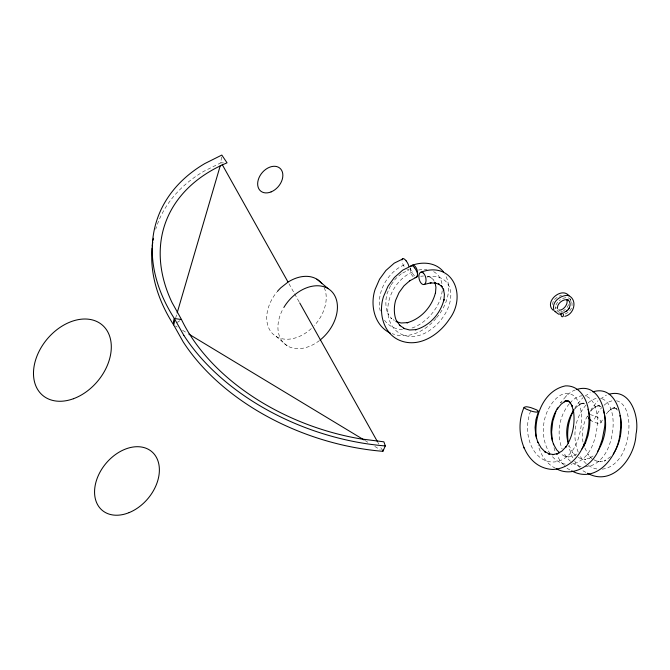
<?xml version="1.0" encoding="UTF-8"?>
<svg xmlns="http://www.w3.org/2000/svg" width="670" height="670" viewBox="0 0 670 670"><rect width="100%" height="100%" fill="white"/><g stroke="black" fill="none" stroke-linecap="round" stroke-linejoin="round"><path stroke-width="0.5" stroke-dasharray="3.35 2.51" d="M221.535 157.014L220.723 162.877L223.428 162.86M552.331 304.59L553.311 301.148M175.691 317.898L176.57 314.892M568.671 304.548L566.619 308.3L563.219 311.039M557.515 309.925L557.013 310.813M390.568 285.596L387.218 293.167C385.468 298.971 385.016 307.924 388.29 314.439L387.922 313.585L391.674 318.769L390.911 318.108L394.303 320.453M574.709 408.507L576.569 405.132L582.858 397.72M587.414 416.204C582.707 423.901 581.635 433.339 582.967 442.141M590.597 410.869L592.523 407.377L597.933 400.819M600.756 422.921L603.109 418.658M569.709 310.897C573.403 306.969 572.9 299.465 567.473 297.363L563.093 298.292L559.132 300.562M557.574 302.078L555.664 305.47L555.664 308.786M391.18 284.75L395.467 278.879L401.556 273.511L401.179 273.837L408.424 269.993M436.011 318.443C425.752 330.812 408.273 340.075 392.226 333.66M436.614 317.672C446.312 306.366 453.23 288.309 444.913 274.399M561.2 402.151L560.581 402.904C564.701 397.762 569.131 391.799 575.723 389.806M565.899 396.456L566.711 395.467M574.483 409.487L577.465 405.869L576.644 406.858L580.932 403.683L579.625 404.404L583.779 403.139L582.188 403.407M590.655 411.38L593.017 408.524L592.096 409.429L596.333 406.28L594.96 406.891L599.089 405.635L597.472 405.786L601.283 406.372L598.293 405.166L601.668 407.586L600.68 406.405M606.275 413.976L608.603 411.154L607.573 411.95L611.785 408.826L610.337 409.311L614.449 408.055L612.807 408.064L616.626 408.658L613.712 407.209L617.12 409.655L616.224 408.399L618.444 411.824M610.646 456.722L604.223 461.069L605.362 460.6L599.968 461.714L601.275 461.731L595.923 460.943L597.112 461.454L593.746 459.662M554.492 299.482L557.926 296.684L561.468 295.261M585.103 396.062L590.22 392.679M600.471 398.91L606.434 395.082M568.135 312.438L564.299 314.439M576.719 454.009L573.327 455.994L567.884 457.124L569.182 456.865L563.83 456.077L565.095 456.329L560.103 453.665M593.034 455.985L588.771 458.481L589.952 458.113L584.583 459.226L585.881 459.369L580.521 458.573L578.043 457.25M221.142 162.668L203.814 171.311A201 135.106 19.3 0 0 155.725 229.207M561.209 311.852L562.549 311.307M556.251 307.756L555.84 307.865A1.901 1.373 -61.6 0 0 555.438 308.099M420.693 276.249L423.532 276.023M560.522 311.969L559.132 312.22L556.393 310.21M590.136 414.621L594.985 415.903A7.269 2.948 28.9 0 1 599.533 419.043L601.116 422.209A7.697 3.124 28.9 0 1 598.804 423.532L593.955 422.251A7.269 2.948 28.9 0 1 590.706 420.257M580.58 403.156L585.052 403.851M427.125 276.174L430.936 277.455L429.889 276.802L433.574 279.8L432.812 278.821L434.269 281.366M584.382 403.75L582.925 403.005L586.284 405.417M585.84 472.333L583.319 470.993L580.446 468.07M569.936 469.913L567.205 468.439L564.349 465.524M555.489 468.255C546.494 463.933 540.564 454.57 538.111 445.115M175.431 325.989L177.215 327.069M182.583 330.31L187.056 333.015M364.983 440.517L369.446 443.213M374.815 446.455L380.175 449.696M276.04 336.39L287.237 345.804M555.564 307.12L555.07 306.751M592.071 458.766L587.766 454.386L588.436 455.131L584.458 447.15M575.865 455.768L572.255 452.099L572.817 452.92L568.88 445.131M579.734 467.342L576.192 463.673L574.751 461.128M563.638 464.796L560.782 461.89L557.365 456.002M572.833 457.736L571.393 455.19L568.73 446.228M288.988 283.77L294.097 292.882M294.607 293.787L299.197 301.986M377.763 442.208L378.776 444.034M380.82 447.677L381.841 449.495M553.99 447.686L555.455 452.635M570.497 298.786L570.991 301.835M587.825 415.944L587.917 416.874M586.786 396.556A35.56 18.961 -77.3 0 1 592.221 445.977A35.552 26.272 -86.3 0 1 571.158 464.26M569.24 403.817A35.56 18.961 -77.3 0 0 562.884 414.253A35.552 26.272 -86.3 0 0 562.071 448.883M569.843 403.106A35.56 18.961 -77.3 0 1 581.945 395.803M565.279 464.143A35.552 26.272 -86.3 0 1 550.723 454.578M550.137 453.774A35.552 26.272 -86.3 0 1 547.089 411.841A35.56 18.961 -77.3 0 1 575.203 397.168A35.56 18.961 -77.3 0 1 576.426 443.565A35.552 26.272 -86.3 0 1 540.64 457.895A35.552 26.272 -86.3 0 1 530.908 410.341M616.5 400.794A35.56 18.961 -77.3 0 1 623.804 450.801A35.552 26.272 -86.3 0 1 601.769 469.184M594.466 419.077A35.56 18.961 -77.3 0 1 601.434 407.93M603.98 405.317A35.56 18.961 -77.3 0 1 613.536 400.627M596.87 468.967A35.552 26.272 -86.3 0 1 587.691 464.88M586.25 463.707A35.552 26.272 -86.3 0 1 579.583 455.056M578.227 452.175A35.552 26.272 -86.3 0 1 578.679 416.665A35.56 18.961 -77.3 0 1 586.861 404.186M584.994 466.831A35.552 26.272 -86.3 0 0 608.008 448.389A35.56 18.961 -77.3 0 0 600.705 398.382M581.074 466.555A35.552 26.272 -86.3 0 1 571.895 462.468M570.455 461.295A35.552 26.272 -86.3 0 1 563.788 452.644M588.185 402.913A35.56 18.961 -77.3 0 1 596.903 398.315M426.991 277.062A35.242 23.417 -47.3 0 1 450.801 295.964A35.242 23.417 -47.3 0 1 425.157 333.082A35.468 27.897 -58.4 0 1 388.29 315.955A35.468 27.897 -58.4 0 1 414.06 271.316M414.454 275.839A6.357 2.353 62.1 0 1 410.45 267.824M433.616 271.651A35.242 23.417 -47.3 0 1 442.309 286.802M442.2 290.814A35.242 23.417 -47.3 0 1 416.681 326.089A35.468 27.897 -58.4 0 1 411.288 328.25M418.516 270.069A35.242 23.417 -47.3 0 1 426.949 269.591M409.169 268.854A6.357 2.353 62.1 0 1 406.899 269.591M404.119 266.493A6.357 2.353 62.1 0 1 401.966 260.831M402.494 329.498A35.468 27.897 -58.4 0 1 383.341 318.501M380.259 311.014A35.468 27.897 -58.4 0 1 405.584 264.323M413.164 276.735A6.357 3.358 76.3 0 1 410.81 266.928M324.272 287.731A35.25 25.133 -49.9 0 1 314.205 325.679M311.332 328.551A35.25 25.133 -49.9 0 1 272.347 333.417A35.25 25.133 -49.9 0 1 276.727 292.246M319.423 340.578A35.25 25.133 -49.9 0 1 284.591 343.844A35.25 25.133 -49.9 0 1 283.326 308.376M179.945 320.645L177.583 322.253L179.937 320.637"/><path stroke-width="1" d="M183.882 335.461L174.326 318.476L173.656 324.925L183.161 341.842A201 134.72 19.1 0 0 382.863 451.32L385.317 445.944L383.893 441.823L360.46 438.858A193.798 129.888 19.1 0 1 181.511 319.573L174.326 318.476A202.809 136.32 19.3 0 1 204.844 163.547L221.812 155.063L227.046 162.835A193.798 130.265 19.3 0 0 172.014 302.488L181.52 319.573M174.326 318.476L173.639 324.908A201 135.106 19.3 0 1 152.073 248.042M382.863 451.32L383.064 449.419M557.432 307.421C557.599 302.631 564.71 298.225 568.168 300.059L567.884 299.867C571.46 302.011 570.606 308.602 566.259 311.399M177.156 312.89L220.263 165.674M569.668 402.159L572.364 406.322L571.644 405.149L573.486 410.961L573.336 409.889C575.379 422.603 572.992 436.212 565.916 447.057L566.418 446.337L561.921 451.069L556.711 454.118L557.834 453.531L552.407 454.662L553.73 454.553L548.361 453.757L549.601 454.151L544.568 451.471L545.455 452.258L541.042 447.761L537.683 441.823L537.893 442.527L535.615 434.855L535.74 435.266L535.07 427.427L535.933 419.529L538.479 411.514A7.269 1.549 17.6 0 0 536.193 409.672L531.042 407.695A7.697 1.641 17.6 0 0 526.034 406.74L524.107 407.36C513.396 430.433 523.932 468.405 553.085 469.469C578.378 468.029 589.684 439.219 588.972 417.226C589.173 403.432 581.753 385.149 565.43 385.878C543.102 390.56 533.337 417.846 536.486 438.281M555.966 411.263L552.792 421.296L551.603 432.041L552.348 440.793M538.479 411.514L536.553 412.125A7.697 1.641 17.6 0 1 531.544 411.171L526.394 409.194A7.269 1.549 17.6 0 1 524.107 407.36M557.817 407.921C550.648 418.624 548.956 432.678 553.705 444.687L553.386 444.034L556.703 449.897L559.609 452.861M572.842 411.874C568.344 421.237 566.719 432.008 568.185 442.3M582.054 448.883L585.588 442.694L585.396 443.197L588.009 435.575L589.6 427.418C589.994 422.519 590.304 414.856 587.95 409.228M597.648 451.421C605.194 439.478 608.017 423.842 603.293 410.341M613.268 454.034C620.244 443.339 622.597 429.922 620.579 417.393M557.649 408.264L557.13 409.085L561.167 404.194L565.514 400.978L564.257 401.799L566.778 401.029M568.168 309.523L569.584 307.455M573.997 410.074L572.674 411.682L573.294 410.928C567.113 420.35 564.885 432.552 568.353 443.364M566.87 310.913L563.788 312.522M406.121 260.823A6.357 2.353 62.1 0 0 403.432 258.637L394.245 263.142L385.928 270.454L379.547 279.206L375.116 289.373C369.848 305.093 374.354 325.436 390.275 333.099M414.596 267.816A6.357 2.353 62.1 0 0 411.908 265.63L402.729 270.136L394.404 277.455L388.022 286.199L383.592 296.366C378.198 312.295 383.047 333.467 399.739 340.394C418.876 348.316 438.984 334.983 449.31 319.247C467.342 295.587 452.535 260.211 420.551 272.33M564.802 316.366C574.391 314.414 577.992 299.205 567.984 295.344C560.74 295.194 551.644 301.559 553.814 309.565M576.602 389.538C599.265 381.967 607.656 412.628 604.231 429.152L602.297 439.294L598.846 449.26C592.833 465.365 572.548 477.944 556.335 468.707M592.866 391.866C615.228 384.655 623.552 415.325 620.144 431.656C619.197 454.855 597.087 484.845 571.636 470.817M609.089 394.27C630.813 387.905 639.775 417.586 636.006 434.168C635.294 457.25 612.623 487.249 587.515 473.229M412.075 265.337C422.594 261.392 436.069 262.431 443.423 271.802M424.361 284.415L431.095 282.774L430.132 282.991L435.768 283.067L434.654 282.849L439.411 284.449L438.364 283.804L442.049 286.793L441.287 285.814L443.724 290.06L443.373 288.938L444.411 294.272L443.934 300.277L444.026 299.431C440.617 313.501 429.587 326.005 415.425 329.774L416.246 329.623L409.596 329.992L403.482 328.325L404.471 328.627L399.395 325.101L400.149 325.762L396.406 320.587L396.766 321.441C393.491 314.925 393.943 305.964 395.694 300.168L399.044 292.589L403.943 285.872L410.04 280.504L409.655 280.831L416.899 276.986A6.357 2.353 62.1 0 0 415.526 269.139L414.613 267.841M560.731 313.92L558.629 314.18L554.936 311.55M555.849 311.5L555.447 311.483A2.111 1.524 -61.6 0 1 554.593 310.729M566.879 400.911L565.245 400.786L569.065 401.38L567.524 400.76L570.874 403.164M395.878 321.567L401.121 322.99L407.77 322.63L406.95 322.772C421.112 319.012 432.142 306.508 435.55 292.438L435.458 293.284L435.935 287.279L435.073 282.832M558.847 309.841L559.283 310.21C563.755 310.403 568.771 303.426 566.661 299.557M188.839 334.096L364.086 439.972M316.91 279.197L328.107 288.611M553.412 310.436C543.278 302.413 561.628 286.14 569.023 295.864M557.13 308.016L557.515 308.518M588.461 417.946L589.407 419.102A7.269 2.948 28.9 0 0 590.706 420.257M406.137 260.848L407.05 262.146A6.357 2.353 62.1 0 1 408.968 266.518M222.164 164.485L287.974 281.953M299.708 302.899L377.252 441.304M619.909 415.551L620.512 417.469M583.562 444.151L584.165 446.153M523.789 447.359L523.999 448.062M152.266 246.066A201 135.106 19.3 0 1 152.785 242.146M153.095 240.212A201 135.106 19.3 0 1 153.455 238.277M410.727 266.015A6.357 2.353 62.1 0 1 411.213 265.63M401.983 259.776A6.357 2.353 62.1 0 1 402.737 258.628M411.347 265.957A6.357 3.358 76.3 0 1 413.859 265.362L414.789 266.015A6.399 3.384 76.3 0 1 417.033 269.834L417.427 271.451A6.357 3.358 76.3 0 1 417.15 275.822M416.606 276.794A6.357 3.358 76.3 0 1 415.023 277.598M283.837 307.497A35.25 25.133 -49.9 0 1 330.754 290.571A35.25 25.133 -49.9 0 1 320.218 339.95M277.38 291.45A35.25 25.133 -49.9 0 1 280.889 287.723L287.974 282.137A35.25 25.133 -49.9 0 1 321.809 283.569M385.317 445.944A202.809 135.926 19.1 0 1 183.907 335.461M561.066 314.096L561.1 315.109A1.901 1.097 79.9 0 0 561.979 316.65L562.591 316.759A2.111 1.206 79.9 0 0 563.378 315.528C564.065 313.87 561.435 311.483 561.066 314.096M423.272 273.008L422.334 272.372A6.357 3.358 76.3 0 0 418.892 277.221A6.357 3.358 76.3 0 0 423.189 284.557A6.357 3.358 76.3 0 0 425.902 278.444L425.517 276.827A6.357 3.358 76.3 0 0 423.272 273M73.407 398.734A46.104 32.88 -49.9 0 0 105.567 328.501A46.104 32.88 -49.9 0 0 38.207 353.157A46.104 32.88 -49.9 0 0 73.407 398.734M271.09 191.905A14.924 10.645 -49.9 0 0 280.722 169.024A14.924 10.645 -49.9 0 0 258.947 177.877A14.924 10.645 -49.9 0 0 271.09 191.905M129.117 512.609A38.399 27.378 -49.9 0 0 153.891 453.749A38.399 27.378 -49.9 0 0 97.895 476.521A38.399 27.378 -49.9 0 0 129.117 512.609"/></g></svg>
